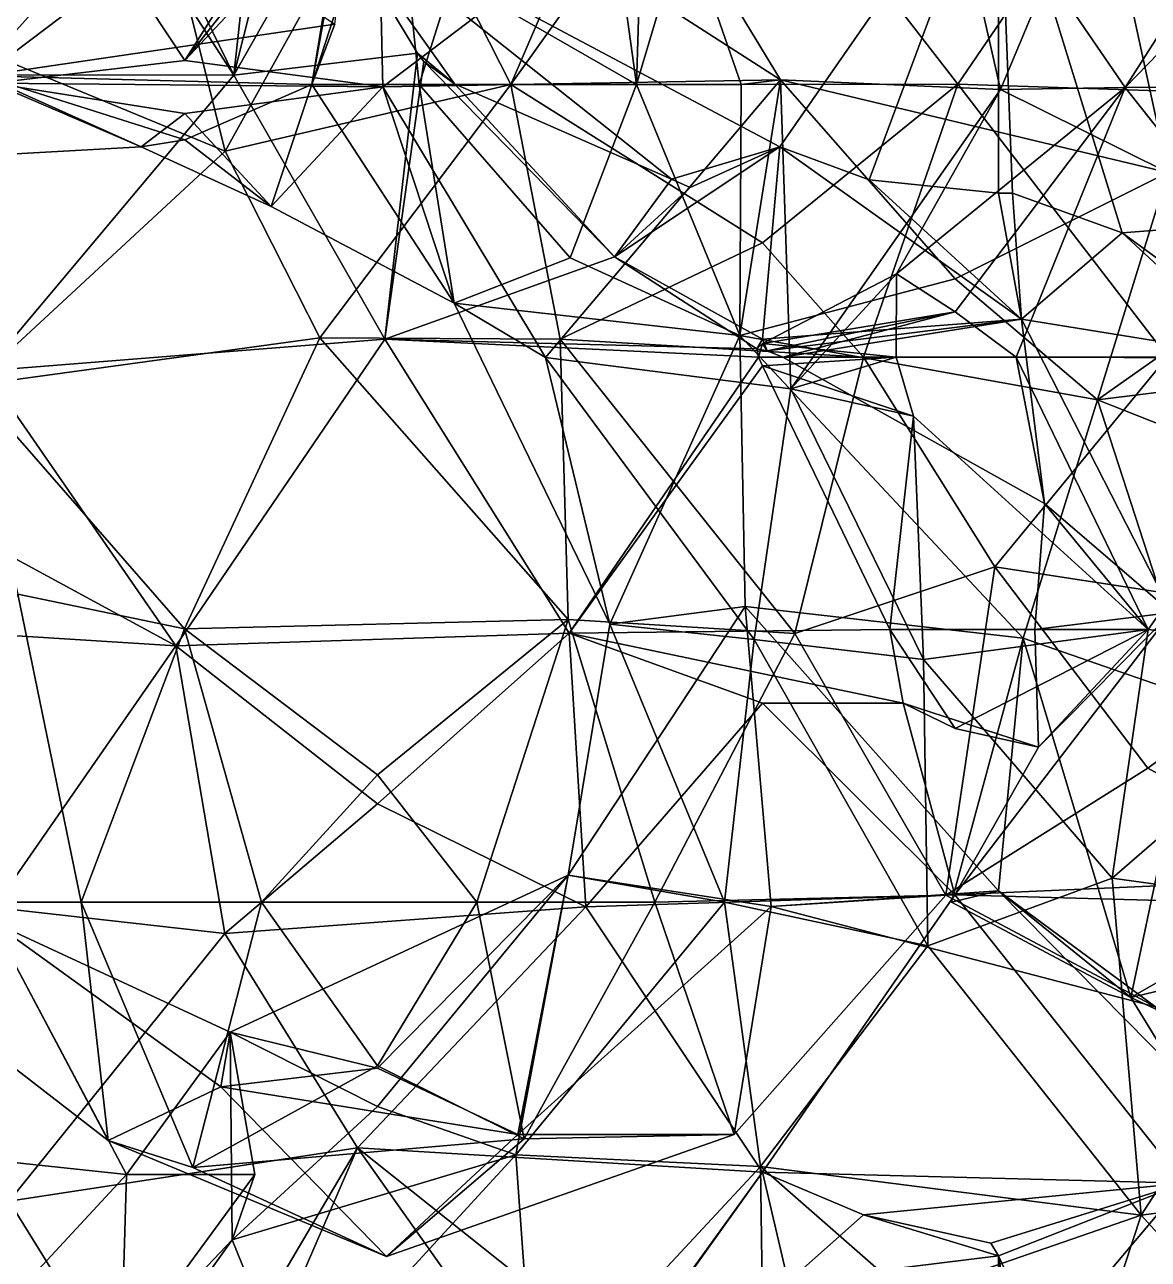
# Model space of a CAD drawing. Extents: x 290034 to 295698, y 4553723 to 4561693.
# Drawn here: x 294206.3 to 294279.8, y 4559097.4 to 4559178.1 of the extents above; entities that cross this region are included whole.
import ezdxf

# ---------------------------------------------------------------- set-up
doc = ezdxf.new("R2010")
doc.units = 0
doc.layers.add('Au_ppm_Pref_-_0_2', color=7, linetype='CONTINUOUS')

msp = doc.modelspace()

# ---------------------------------------------------------------- linework, layer by layer
at = {"layer": 'Au_ppm_Pref_-_0_2'}
for points in [[(294203.535, 4559174.767, 1877.094), (294200.915, 4559195.17, 1872.272), (294216.764, 4559184.753, 1874.408)], [(294199.352, 4559193.281, 1895.064), (294210.634, 4559189.265, 1902.469), (294202.801, 4559174.831, 1900.975)], [(294216.764, 4559175.765, 1883.291), (294205.02, 4559193.496, 1883.665), (294204.204, 4559174.282, 1888.676)], [(294216.764, 4559175.765, 1883.291), (294227.021, 4559192.008, 1882.766), (294205.02, 4559193.496, 1883.665)], [(294252.131, 4559193.827, 1860.17), (294244.807, 4559189.834, 1862.882), (294238.09, 4559174.19, 1860.732)], [(294252.131, 4559193.827, 1860.17), (294238.09, 4559174.19, 1860.732), (294267.336, 4559174.225, 1860.87)], [(294277.684, 4559189.41, 1860.853), (294252.131, 4559193.827, 1860.17), (294267.336, 4559174.225, 1860.87)], [(294292.394, 4559192.276, 1888.354), (294281.064, 4559168.452, 1889.829), (294276.563, 4559189.243, 1892.897)], [(294219.965, 4559174.817, 1905.896), (294210.634, 4559189.265, 1902.469), (294211.568, 4559192.008, 1906.523)], [(294221.833, 4559192.008, 1910.42), (294219.965, 4559174.817, 1905.896), (294211.568, 4559192.008, 1906.523)], [(294216.764, 4559175.765, 1883.291), (294227.568, 4559189.471, 1882.766), (294227.021, 4559192.008, 1882.766)], [(294223.73, 4559189.789, 1910.648), (294219.965, 4559174.817, 1905.896), (294221.833, 4559192.008, 1910.42)], [(294225.073, 4559174.19, 1878.849), (294226.568, 4559178.143, 1876.827), (294228.304, 4559192.008, 1882.267)], [(294225.073, 4559174.19, 1878.849), (294228.304, 4559192.008, 1882.267), (294227.568, 4559189.471, 1882.766)], [(294246.315, 4559174.19, 1880.714), (294244.296, 4559188.708, 1876.827), (294246.861, 4559192.008, 1879.136)], [(294246.315, 4559174.19, 1880.714), (294246.861, 4559192.008, 1879.136), (294249.476, 4559184.816, 1882.766)], [(294266.017, 4559191.892, 1900.73), (294278.272, 4559174.008, 1900.496), (294289.77, 4559192.008, 1901.804)], [(294266.017, 4559191.892, 1900.73), (294270.131, 4559173.863, 1894.933), (294278.272, 4559174.008, 1900.496)], [(294266.017, 4559191.892, 1900.73), (294276.563, 4559189.243, 1892.897), (294270.131, 4559173.863, 1894.933)], [(294292.359, 4559188.516, 1901.748), (294289.77, 4559192.008, 1901.804), (294278.272, 4559174.008, 1900.496)], [(294270, 4559190.706, 1912.445), (294255.676, 4559170.112, 1912.973), (294226.199, 4559185.786, 1910.96)], [(294270, 4559190.706, 1912.445), (294261.528, 4559167.969, 1913.321), (294255.676, 4559170.112, 1912.973)], [(294270, 4559190.706, 1912.445), (294270, 4559167.1, 1913.705), (294261.528, 4559167.969, 1913.321)], [(294278.091, 4559164.494, 1914.446), (294270.91, 4559167.097, 1913.773), (294270, 4559190.706, 1912.445)], [(294270, 4559167.1, 1913.705), (294270, 4559190.706, 1912.445), (294270.91, 4559167.097, 1913.773)], [(294300.824, 4559166.241, 1916.043), (294278.091, 4559164.494, 1914.446), (294270, 4559190.706, 1912.445)], [(294270, 4559190.706, 1912.445), (294298.114, 4559173.491, 1915.449), (294300.824, 4559166.241, 1916.043)], [(294298.114, 4559173.491, 1915.449), (294270, 4559190.706, 1912.445), (294304.691, 4559180.225, 1915.566)], [(294225.073, 4559174.19, 1878.849), (294227.568, 4559189.471, 1882.766), (294230.388, 4559190.559, 1882.766)], [(294225.073, 4559174.19, 1878.849), (294230.388, 4559190.559, 1882.766), (294232.082, 4559174.19, 1878.109)], [(294244.807, 4559189.834, 1862.882), (294230.324, 4559189.488, 1857.608), (294238.09, 4559174.19, 1860.732)], [(294230.388, 4559190.559, 1882.766), (294234.275, 4559181.138, 1876.827), (294232.082, 4559174.19, 1878.109)], [(294210.634, 4559189.265, 1902.469), (294219.965, 4559174.817, 1905.896), (294202.801, 4559174.831, 1900.975)], [(294219.401, 4559169.837, 1856.314), (294230.324, 4559189.488, 1857.608), (294214.855, 4559187.944, 1855.324)], [(294216.764, 4559175.765, 1883.291), (294229.363, 4559189.212, 1883.698), (294227.568, 4559189.471, 1882.766)], [(294216.764, 4559175.765, 1883.291), (294229.708, 4559174.039, 1888.723), (294229.363, 4559189.212, 1883.698)], [(294238.09, 4559174.19, 1860.732), (294230.324, 4559189.488, 1857.608), (294219.401, 4559169.837, 1856.314)], [(294223.73, 4559189.789, 1910.648), (294226.199, 4559185.786, 1910.96), (294219.965, 4559174.817, 1905.896)], [(294241.962, 4559183.347, 1885.818), (294229.363, 4559189.212, 1883.698), (294229.708, 4559174.039, 1888.723)], [(294277.684, 4559189.41, 1860.853), (294267.336, 4559174.225, 1860.87), (294290.955, 4559173.433, 1859.923)], [(294276.563, 4559189.243, 1892.897), (294281.064, 4559168.452, 1889.829), (294270.131, 4559173.863, 1894.933)], [(294277.684, 4559189.41, 1860.853), (294290.955, 4559173.433, 1859.923), (294288.498, 4559188.653, 1865.509)], [(294214.855, 4559187.944, 1855.324), (294193.142, 4559188.652, 1854.931), (294204.231, 4559176.083, 1855.547)], [(294246.315, 4559174.19, 1880.714), (294234.275, 4559181.138, 1876.827), (294244.296, 4559188.708, 1876.827)], [(294292.359, 4559188.516, 1901.748), (294278.272, 4559174.008, 1900.496), (294302.141, 4559174.19, 1901.912)], [(294214.855, 4559187.944, 1855.324), (294204.231, 4559176.083, 1855.547), (294219.401, 4559169.837, 1856.314)], [(294226.199, 4559185.786, 1910.96), (294231.983, 4559176.252, 1911.66), (294219.965, 4559174.817, 1905.896)], [(294226.199, 4559185.786, 1910.96), (294248.607, 4559168, 1912.803), (294234.395, 4559174.246, 1911.863)], [(294231.983, 4559176.252, 1911.66), (294226.199, 4559185.786, 1910.96), (294234.395, 4559174.246, 1911.863)], [(294226.199, 4559185.786, 1910.96), (294255.676, 4559170.112, 1912.973), (294248.607, 4559168, 1912.803)], [(294203.535, 4559174.767, 1877.094), (294216.764, 4559184.753, 1874.408), (294226.568, 4559178.143, 1876.827)], [(294249.476, 4559184.816, 1882.766), (294241.962, 4559183.347, 1885.818), (294255.719, 4559174.494, 1889.054)], [(294253.154, 4559174.19, 1882.766), (294246.315, 4559174.19, 1880.714), (294249.476, 4559184.816, 1882.766)], [(294255.719, 4559174.494, 1889.054), (294253.154, 4559174.19, 1882.766), (294249.476, 4559184.816, 1882.766)], [(294229.708, 4559174.039, 1888.723), (294255.719, 4559174.494, 1889.054), (294241.962, 4559183.347, 1885.818)], [(294246.315, 4559174.19, 1880.714), (294232.082, 4559174.19, 1878.109), (294234.275, 4559181.138, 1876.827)], [(294225.073, 4559174.19, 1878.849), (294203.535, 4559174.767, 1877.094), (294226.568, 4559178.143, 1876.827)], [(294204.231, 4559176.083, 1855.547), (294202.82, 4559154.51, 1857.361), (294219.401, 4559169.837, 1856.314)], [(294219.965, 4559174.817, 1905.896), (294231.983, 4559176.252, 1911.66), (294229.841, 4559157.551, 1905.822)], [(294231.983, 4559176.252, 1911.66), (294232.4, 4559175.704, 1911.704), (294229.841, 4559157.551, 1905.822)], [(294232.4, 4559175.704, 1911.704), (294231.983, 4559176.252, 1911.66), (294234.395, 4559174.246, 1911.863)], [(294216.764, 4559175.765, 1883.291), (294204.204, 4559174.282, 1888.676), (294229.708, 4559174.039, 1888.723)], [(294232.4, 4559175.704, 1911.704), (294244.87, 4559162.918, 1911.651), (294229.841, 4559157.551, 1905.822)], [(294232.4, 4559175.704, 1911.704), (294234.395, 4559174.246, 1911.863), (294244.87, 4559162.918, 1911.651)], [(294213.892, 4559170.128, 1882.766), (294193.158, 4559168.965, 1882.879), (294203.535, 4559174.767, 1877.094)], [(294203.723, 4559155.477, 1904.905), (294202.801, 4559174.831, 1900.975), (294219.965, 4559174.817, 1905.896)], [(294213.892, 4559170.128, 1882.766), (294203.535, 4559174.767, 1877.094), (294216.764, 4559170.589, 1881.566)], [(294225.073, 4559174.19, 1878.849), (294216.764, 4559170.589, 1881.566), (294203.535, 4559174.767, 1877.094)], [(294203.723, 4559155.477, 1904.905), (294219.965, 4559174.817, 1905.896), (294229.841, 4559157.551, 1905.822)], [(294240.36, 4559156.347, 1889.401), (294255.719, 4559174.494, 1889.054), (294229.708, 4559174.039, 1888.723)], [(294240.36, 4559156.347, 1889.401), (294256.399, 4559154.303, 1893.915), (294255.719, 4559174.494, 1889.054)], [(294255.719, 4559174.494, 1889.054), (294267.16, 4559161.492, 1886.999), (294253.079, 4559157.789, 1881.735)], [(294255.719, 4559174.494, 1889.054), (294253.079, 4559157.789, 1881.735), (294253.154, 4559174.19, 1882.766)], [(294256.399, 4559154.303, 1893.915), (294270.131, 4559173.863, 1894.933), (294255.719, 4559174.494, 1889.054)], [(294255.719, 4559174.494, 1889.054), (294270.131, 4559173.863, 1894.933), (294281.064, 4559168.452, 1889.829)], [(294255.719, 4559174.494, 1889.054), (294281.064, 4559168.452, 1889.829), (294267.16, 4559161.492, 1886.999)], [(294213.892, 4559170.128, 1882.766), (294204.204, 4559174.282, 1888.676), (294193.158, 4559168.965, 1882.879)], [(294213.892, 4559170.128, 1882.766), (294216.764, 4559172.298, 1883.397), (294204.204, 4559174.282, 1888.676)], [(294216.764, 4559172.298, 1883.397), (294229.708, 4559174.039, 1888.723), (294204.204, 4559174.282, 1888.676)], [(294222.402, 4559166.216, 1882.766), (294216.764, 4559170.589, 1881.566), (294225.073, 4559174.19, 1878.849)], [(294216.764, 4559172.298, 1883.397), (294222.402, 4559166.216, 1882.766), (294229.708, 4559174.039, 1888.723)], [(294238.09, 4559174.19, 1860.732), (294219.401, 4559169.837, 1856.314), (294225.593, 4559157.64, 1859.698)], [(294225.073, 4559174.19, 1878.849), (294234.381, 4559159.908, 1883.953), (294222.402, 4559166.216, 1882.766)], [(294222.402, 4559166.216, 1882.766), (294234.381, 4559159.908, 1883.953), (294229.708, 4559174.039, 1888.723)], [(294225.073, 4559174.19, 1878.849), (294232.082, 4559174.19, 1878.109), (294234.381, 4559159.908, 1883.953)], [(294238.09, 4559174.19, 1860.732), (294225.593, 4559157.64, 1859.698), (294241.319, 4559157.538, 1863.343)], [(294234.381, 4559159.908, 1883.953), (294240.36, 4559156.347, 1889.401), (294229.708, 4559174.039, 1888.723)], [(294234.381, 4559159.908, 1883.953), (294232.082, 4559174.19, 1878.109), (294241.962, 4559162.872, 1878.993)], [(294246.315, 4559174.19, 1880.714), (294241.962, 4559162.872, 1878.993), (294232.082, 4559174.19, 1878.109)], [(294234.395, 4559174.246, 1911.863), (294248.607, 4559168, 1912.803), (294244.87, 4559162.918, 1911.651)], [(294267.336, 4559174.225, 1860.87), (294238.09, 4559174.19, 1860.732), (294254.561, 4559163.851, 1861.502)], [(294238.09, 4559174.19, 1860.732), (294241.319, 4559157.538, 1863.343), (294254.561, 4559163.851, 1861.502)], [(294241.962, 4559162.872, 1878.993), (294246.315, 4559174.19, 1880.714), (294253.079, 4559157.789, 1881.735)], [(294246.315, 4559174.19, 1880.714), (294253.154, 4559174.19, 1882.766), (294253.079, 4559157.789, 1881.735)], [(294267.336, 4559174.225, 1860.87), (294254.561, 4559163.851, 1861.502), (294261.159, 4559156.372, 1862.119)], [(294263.313, 4559161.814, 1900.584), (294270.131, 4559173.863, 1894.933), (294256.399, 4559154.303, 1893.915)], [(294267.336, 4559174.225, 1860.87), (294261.159, 4559156.372, 1862.119), (294281.042, 4559156.385, 1859.339)], [(294278.272, 4559174.008, 1900.496), (294263.313, 4559161.814, 1900.584), (294267.16, 4559159.328, 1901.569)], [(294270.131, 4559173.863, 1894.933), (294263.313, 4559161.814, 1900.584), (294278.272, 4559174.008, 1900.496)], [(294278.272, 4559174.008, 1900.496), (294267.16, 4559159.328, 1901.569), (294271.153, 4559156.372, 1902.466)], [(294290.955, 4559173.433, 1859.923), (294267.336, 4559174.225, 1860.87), (294281.042, 4559156.385, 1859.339)], [(294278.272, 4559174.008, 1900.496), (294271.153, 4559156.372, 1902.466), (294292.279, 4559156.306, 1900.476)], [(294278.272, 4559174.008, 1900.496), (294292.279, 4559156.306, 1900.476), (294302.141, 4559174.19, 1901.912)], [(294222.402, 4559166.216, 1882.766), (294216.764, 4559172.298, 1883.397), (294213.892, 4559170.128, 1882.766)], [(294213.892, 4559170.128, 1882.766), (294216.764, 4559170.589, 1881.566), (294222.402, 4559166.216, 1882.766)], [(294225.593, 4559157.64, 1859.698), (294219.401, 4559169.837, 1856.314), (294202.82, 4559154.51, 1857.361)], [(294244.87, 4559162.918, 1911.651), (294249.809, 4559167.454, 1912.88), (294255.676, 4559170.112, 1912.973)], [(294244.87, 4559162.918, 1911.651), (294255.676, 4559170.112, 1912.973), (294254.561, 4559157.54, 1906.913)], [(294248.607, 4559168, 1912.803), (294255.676, 4559170.112, 1912.973), (294249.809, 4559167.454, 1912.88)], [(294255.676, 4559170.112, 1912.973), (294271.49, 4559158.849, 1911.386), (294254.561, 4559157.54, 1906.913)], [(294271.49, 4559158.849, 1911.386), (294255.676, 4559170.112, 1912.973), (294261.528, 4559167.969, 1913.321)], [(294281.064, 4559168.452, 1889.829), (294276.459, 4559153.574, 1884.031), (294267.16, 4559161.492, 1886.999)], [(294281.064, 4559168.452, 1889.829), (294292.359, 4559164.787, 1885.9), (294276.459, 4559153.574, 1884.031)], [(294248.607, 4559168, 1912.803), (294249.809, 4559167.454, 1912.88), (294244.87, 4559162.918, 1911.651)], [(294271.49, 4559158.849, 1911.386), (294261.528, 4559167.969, 1913.321), (294270, 4559167.1, 1913.705)], [(294271.49, 4559158.849, 1911.386), (294270, 4559167.1, 1913.705), (294270.91, 4559167.097, 1913.773)], [(294271.49, 4559158.849, 1911.386), (294270.91, 4559167.097, 1913.773), (294278.091, 4559164.494, 1914.446)], [(294284.042, 4559160.165, 1915.119), (294278.091, 4559164.494, 1914.446), (294300.824, 4559166.241, 1916.043)], [(294276.459, 4559153.574, 1884.031), (294292.359, 4559164.787, 1885.9), (294304.022, 4559156.998, 1882.371)], [(294286.863, 4559156.372, 1915.053), (294271.49, 4559158.849, 1911.386), (294278.091, 4559164.494, 1914.446)], [(294284.042, 4559160.165, 1915.119), (294286.863, 4559156.372, 1915.053), (294278.091, 4559164.494, 1914.446)], [(294254.561, 4559163.851, 1861.502), (294241.319, 4559157.538, 1863.343), (294261.159, 4559156.372, 1862.119)], [(294254.185, 4559156.904, 1906.523), (294229.841, 4559157.551, 1905.822), (294244.87, 4559162.918, 1911.651)], [(294234.381, 4559159.908, 1883.953), (294241.962, 4559162.872, 1878.993), (294253.079, 4559157.789, 1881.735)], [(294254.561, 4559157.54, 1906.913), (294254.185, 4559156.904, 1906.523), (294244.87, 4559162.918, 1911.651)], [(294254.561, 4559157.256, 1906.229), (294263.313, 4559161.814, 1900.584), (294263.294, 4559156.372, 1900.584)], [(294254.561, 4559157.256, 1906.229), (294267.16, 4559159.328, 1901.569), (294263.313, 4559161.814, 1900.584)], [(294263.313, 4559161.814, 1900.584), (294256.399, 4559154.303, 1893.915), (294263.294, 4559156.372, 1900.584)], [(294267.16, 4559161.492, 1886.999), (294276.459, 4559153.574, 1884.031), (294253.079, 4559157.789, 1881.735)], [(294240.36, 4559156.347, 1889.401), (294234.381, 4559159.908, 1883.953), (294244.561, 4559138.902, 1882.846)], [(294234.381, 4559159.908, 1883.953), (294253.079, 4559157.789, 1881.735), (294244.561, 4559138.902, 1882.846)], [(294254.561, 4559157.256, 1906.229), (294254.852, 4559156.783, 1906.523), (294267.16, 4559159.328, 1901.569)], [(294267.16, 4559159.328, 1901.569), (294254.852, 4559156.783, 1906.523), (294255.876, 4559156.372, 1906.523)], [(294267.16, 4559159.328, 1901.569), (294255.876, 4559156.372, 1906.523), (294271.153, 4559156.372, 1902.466)], [(294271.49, 4559158.849, 1911.386), (294254.852, 4559156.783, 1906.523), (294254.561, 4559157.54, 1906.913)], [(294255.876, 4559156.372, 1906.523), (294254.852, 4559156.783, 1906.523), (294271.49, 4559158.849, 1911.386)], [(294255.876, 4559156.372, 1906.523), (294271.49, 4559158.849, 1911.386), (294272.996, 4559146.807, 1906.523)], [(294281.303, 4559139.681, 1911.269), (294271.49, 4559158.849, 1911.386), (294286.863, 4559156.372, 1915.053)], [(294281.303, 4559139.681, 1911.269), (294272.996, 4559146.807, 1906.523), (294271.49, 4559158.849, 1911.386)], [(294216.745, 4559138.602, 1859.037), (294225.593, 4559157.64, 1859.698), (294202.82, 4559154.51, 1857.361)], [(294203.723, 4559155.477, 1904.905), (294229.841, 4559157.551, 1905.822), (294216.178, 4559137.487, 1906.064)], [(294216.178, 4559137.487, 1906.064), (294229.841, 4559157.551, 1905.822), (294241.895, 4559138.322, 1906.463)], [(294241.835, 4559139.215, 1859.979), (294225.593, 4559157.64, 1859.698), (294216.745, 4559138.602, 1859.037)], [(294241.835, 4559139.215, 1859.979), (294241.319, 4559157.538, 1863.343), (294225.593, 4559157.64, 1859.698)], [(294254.185, 4559156.904, 1906.523), (294254.296, 4559156.372, 1906.398), (294229.841, 4559157.551, 1905.822)], [(294254.296, 4559156.372, 1906.398), (294241.895, 4559138.322, 1906.463), (294229.841, 4559157.551, 1905.822)], [(294241.835, 4559139.215, 1859.979), (294256.656, 4559138.296, 1862.148), (294241.319, 4559157.538, 1863.343)], [(294256.656, 4559138.296, 1862.148), (294261.159, 4559156.372, 1862.119), (294241.319, 4559157.538, 1863.343)], [(294253.409, 4559140.067, 1876.621), (294244.561, 4559138.902, 1882.846), (294253.079, 4559157.789, 1881.735)], [(294253.079, 4559157.789, 1881.735), (294276.459, 4559153.574, 1884.031), (294271.603, 4559138.001, 1882.11)], [(294271.603, 4559138.001, 1882.11), (294253.409, 4559140.067, 1876.621), (294253.079, 4559157.789, 1881.735)], [(294254.852, 4559156.783, 1906.523), (294254.185, 4559156.904, 1906.523), (294254.561, 4559157.54, 1906.913)], [(294254.561, 4559157.256, 1906.229), (294254.296, 4559156.372, 1906.398), (294254.185, 4559156.904, 1906.523)], [(294254.561, 4559157.256, 1906.229), (294254.185, 4559156.904, 1906.523), (294254.852, 4559156.783, 1906.523)], [(294254.561, 4559157.256, 1906.229), (294263.294, 4559156.372, 1900.584), (294254.296, 4559156.372, 1906.398)], [(294304.022, 4559156.998, 1882.371), (294292.359, 4559147.291, 1885.678), (294276.459, 4559153.574, 1884.031)], [(294240.36, 4559156.347, 1889.401), (294254.008, 4559137.9, 1888.903), (294256.399, 4559154.303, 1893.915)], [(294240.36, 4559156.347, 1889.401), (294244.561, 4559138.902, 1882.846), (294254.008, 4559137.9, 1888.903)], [(294254.296, 4559156.372, 1906.398), (294254.561, 4559155.807, 1906.335), (294241.895, 4559138.322, 1906.463)], [(294263.294, 4559156.372, 1900.584), (294254.561, 4559155.807, 1906.335), (294254.296, 4559156.372, 1906.398)], [(294263.294, 4559156.372, 1900.584), (294264.436, 4559152.519, 1900.584), (294254.561, 4559155.807, 1906.335)], [(294271.153, 4559156.372, 1902.466), (294255.876, 4559156.372, 1906.523), (294272.996, 4559146.807, 1906.523)], [(294263.294, 4559156.372, 1900.584), (294256.399, 4559154.303, 1893.915), (294264.436, 4559152.519, 1900.584)], [(294261.159, 4559156.372, 1862.119), (294256.656, 4559138.296, 1862.148), (294269.761, 4559142.657, 1861.602)], [(294261.159, 4559156.372, 1862.119), (294269.761, 4559142.657, 1861.602), (294281.042, 4559156.385, 1859.339)], [(294281.042, 4559156.385, 1859.339), (294269.761, 4559142.657, 1861.602), (294292.753, 4559139.134, 1860.342)], [(294271.153, 4559156.372, 1902.466), (294272.996, 4559146.807, 1906.523), (294279.776, 4559138.563, 1900.569)], [(294292.279, 4559156.306, 1900.476), (294271.153, 4559156.372, 1902.466), (294279.776, 4559138.563, 1900.569)], [(294294.293, 4559136.877, 1894.727), (294292.279, 4559156.306, 1900.476), (294279.776, 4559138.563, 1900.569)], [(294197.837, 4559147.425, 1906.523), (294203.723, 4559155.477, 1904.905), (294216.178, 4559137.487, 1906.064)], [(294254.561, 4559155.807, 1906.335), (294262.887, 4559138.554, 1904.509), (294241.895, 4559138.322, 1906.463)], [(294264.436, 4559152.519, 1900.584), (294262.887, 4559138.554, 1904.509), (294254.561, 4559155.807, 1906.335)], [(294202.82, 4559154.51, 1857.361), (294205.825, 4559140.88, 1865.198), (294216.745, 4559138.602, 1859.037)], [(294265.078, 4559136.608, 1895.242), (294256.399, 4559154.303, 1893.915), (294254.008, 4559137.9, 1888.903)], [(294264.436, 4559152.519, 1900.584), (294256.399, 4559154.303, 1893.915), (294265.078, 4559136.608, 1895.242)], [(294282.785, 4559134.118, 1885.801), (294271.603, 4559138.001, 1882.11), (294276.459, 4559153.574, 1884.031)], [(294292.359, 4559147.291, 1885.678), (294282.785, 4559134.118, 1885.801), (294276.459, 4559153.574, 1884.031)], [(294264.436, 4559152.519, 1900.584), (294279.776, 4559138.563, 1900.569), (294262.887, 4559138.554, 1904.509)], [(294264.436, 4559152.519, 1900.584), (294265.078, 4559136.608, 1895.242), (294279.776, 4559138.563, 1900.569)], [(294197.837, 4559147.425, 1906.523), (294216.178, 4559137.487, 1906.064), (294199.16, 4559138.554, 1910.103)], [(294281.303, 4559139.681, 1911.269), (294272.368, 4559138.554, 1906.523), (294272.996, 4559146.807, 1906.523)], [(294272.996, 4559146.807, 1906.523), (294272.368, 4559138.554, 1906.523), (294279.776, 4559138.563, 1900.569)], [(294266.54, 4559121.19, 1865.447), (294269.761, 4559142.657, 1861.602), (294256.656, 4559138.296, 1862.148)], [(294266.54, 4559121.19, 1865.447), (294279.76, 4559129.486, 1861.925), (294269.761, 4559142.657, 1861.602)], [(294269.761, 4559142.657, 1861.602), (294279.76, 4559129.486, 1861.925), (294292.753, 4559139.134, 1860.342)], [(294205.825, 4559140.88, 1865.198), (294191.564, 4559120.738, 1864.947), (294209.974, 4559120.736, 1859.657)], [(294209.974, 4559120.736, 1859.657), (294216.745, 4559138.602, 1859.037), (294205.825, 4559140.88, 1865.198)], [(294241.842, 4559122.491, 1876.889), (294244.561, 4559138.902, 1882.846), (294253.409, 4559140.067, 1876.621)], [(294241.842, 4559122.491, 1876.889), (294253.409, 4559140.067, 1876.621), (294255.128, 4559120.438, 1871.594)], [(294271.603, 4559138.001, 1882.11), (294269.98, 4559121.468, 1876.783), (294253.409, 4559140.067, 1876.621)], [(294253.409, 4559140.067, 1876.621), (294269.98, 4559121.468, 1876.783), (294255.128, 4559120.438, 1871.594)], [(294241.835, 4559139.215, 1859.979), (294216.745, 4559138.602, 1859.037), (294229.363, 4559129.065, 1856.232)], [(294241.835, 4559139.215, 1859.979), (294229.363, 4559129.065, 1856.232), (294235.864, 4559120.736, 1855.944)], [(294241.835, 4559139.215, 1859.979), (294235.864, 4559120.736, 1855.944), (294247.501, 4559120.736, 1859.423)], [(294241.835, 4559139.215, 1859.979), (294247.501, 4559120.736, 1859.423), (294256.656, 4559138.296, 1862.148)], [(294281.303, 4559139.681, 1911.269), (294267.135, 4559121.213, 1912.567), (294272.601, 4559130.86, 1906.523)], [(294267.135, 4559121.213, 1912.567), (294281.303, 4559139.681, 1911.269), (294292.479, 4559120.514, 1913.362)], [(294281.303, 4559139.681, 1911.269), (294272.601, 4559130.86, 1906.523), (294272.368, 4559138.554, 1906.523)], [(294292.732, 4559122.339, 1865.828), (294292.753, 4559139.134, 1860.342), (294279.76, 4559129.486, 1861.925)], [(294204.266, 4559120.391, 1906.478), (294199.16, 4559138.554, 1910.103), (294216.178, 4559137.487, 1906.064)], [(294209.974, 4559120.736, 1859.657), (294221.773, 4559120.736, 1855.431), (294216.745, 4559138.602, 1859.037)], [(294216.178, 4559137.487, 1906.064), (294241.895, 4559138.322, 1906.463), (294229.363, 4559127.165, 1908.666)], [(294216.745, 4559138.602, 1859.037), (294221.773, 4559120.736, 1855.431), (294229.363, 4559129.065, 1856.232)], [(294242.983, 4559120.426, 1912.411), (294229.363, 4559127.165, 1908.666), (294241.895, 4559138.322, 1906.463)], [(294241.842, 4559122.491, 1876.889), (294252.068, 4559120.736, 1883.092), (294244.561, 4559138.902, 1882.846)], [(294262.887, 4559138.554, 1904.509), (294263.751, 4559133.733, 1906.523), (294241.895, 4559138.322, 1906.463)], [(294242.983, 4559120.426, 1912.411), (294241.895, 4559138.322, 1906.463), (294254.561, 4559133.743, 1910.859)], [(294263.751, 4559133.733, 1906.523), (294254.561, 4559133.743, 1910.859), (294241.895, 4559138.322, 1906.463)], [(294254.008, 4559137.9, 1888.903), (294244.561, 4559138.902, 1882.846), (294252.068, 4559120.736, 1883.092)], [(294256.656, 4559138.296, 1862.148), (294247.501, 4559120.736, 1859.423), (294266.54, 4559121.19, 1865.447)], [(294279.776, 4559138.563, 1900.569), (294267.16, 4559132.088, 1904.368), (294262.887, 4559138.554, 1904.509)], [(294263.751, 4559133.733, 1906.523), (294262.887, 4559138.554, 1904.509), (294267.16, 4559132.088, 1904.368)], [(294279.776, 4559138.563, 1900.569), (294265.078, 4559136.608, 1895.242), (294277.432, 4559122.305, 1892.818)], [(294272.601, 4559130.86, 1906.523), (294267.16, 4559132.088, 1904.368), (294279.776, 4559138.563, 1900.569)], [(294272.601, 4559130.86, 1906.523), (294279.776, 4559138.563, 1900.569), (294272.368, 4559138.554, 1906.523)], [(294294.293, 4559136.877, 1894.727), (294279.776, 4559138.563, 1900.569), (294277.432, 4559122.305, 1892.818)], [(294204.266, 4559120.391, 1906.478), (294216.178, 4559137.487, 1906.064), (294219.386, 4559118.678, 1910.54)], [(294216.178, 4559137.487, 1906.064), (294229.363, 4559127.165, 1908.666), (294219.386, 4559118.678, 1910.54)], [(294254.008, 4559137.9, 1888.903), (294252.068, 4559120.736, 1883.092), (294265.377, 4559117.871, 1890.022)], [(294265.078, 4559136.608, 1895.242), (294254.008, 4559137.9, 1888.903), (294265.377, 4559117.871, 1890.022)], [(294278.639, 4559114.497, 1883.393), (294266.923, 4559120.736, 1882.766), (294271.603, 4559138.001, 1882.11)], [(294271.603, 4559138.001, 1882.11), (294266.923, 4559120.736, 1882.766), (294269.98, 4559121.468, 1876.783)], [(294282.785, 4559134.118, 1885.801), (294278.639, 4559114.497, 1883.393), (294271.603, 4559138.001, 1882.11)], [(294265.078, 4559136.608, 1895.242), (294265.377, 4559117.871, 1890.022), (294277.432, 4559122.305, 1892.818)], [(294294.293, 4559136.877, 1894.727), (294277.432, 4559122.305, 1892.818), (294292.26, 4559120.254, 1889.524)], [(294282.785, 4559134.118, 1885.801), (294291.506, 4559121.871, 1887.925), (294278.639, 4559114.497, 1883.393)], [(294242.983, 4559120.426, 1912.411), (294254.561, 4559133.743, 1910.859), (294267.135, 4559121.213, 1912.567)], [(294263.751, 4559133.733, 1906.523), (294267.135, 4559121.213, 1912.567), (294254.561, 4559133.743, 1910.859)], [(294267.135, 4559121.213, 1912.567), (294263.751, 4559133.733, 1906.523), (294272.601, 4559130.86, 1906.523)], [(294263.751, 4559133.733, 1906.523), (294267.16, 4559132.088, 1904.368), (294272.601, 4559130.86, 1906.523)], [(294266.54, 4559121.19, 1865.447), (294292.732, 4559122.339, 1865.828), (294279.76, 4559129.486, 1861.925)], [(294229.363, 4559129.065, 1856.232), (294221.773, 4559120.736, 1855.431), (294235.864, 4559120.736, 1855.944)], [(294242.983, 4559120.426, 1912.411), (294219.386, 4559118.678, 1910.54), (294229.363, 4559127.165, 1908.666)], [(294241.842, 4559122.491, 1876.889), (294219.715, 4559112.223, 1875.381), (294229.363, 4559107.363, 1878.308)], [(294241.842, 4559122.491, 1876.889), (294229.363, 4559109.877, 1874.507), (294219.715, 4559112.223, 1875.381)], [(294241.842, 4559122.491, 1876.889), (294229.363, 4559107.363, 1878.308), (294238.413, 4559104.205, 1883.264)], [(294241.842, 4559122.491, 1876.889), (294238.549, 4559105.529, 1869.766), (294229.363, 4559109.877, 1874.507)], [(294241.842, 4559122.491, 1876.889), (294238.413, 4559104.205, 1883.264), (294252.068, 4559120.736, 1883.092)], [(294241.842, 4559122.491, 1876.889), (294255.128, 4559120.438, 1871.594), (294238.549, 4559105.529, 1869.766)], [(294265.377, 4559117.871, 1890.022), (294279.322, 4559100.267, 1891.271), (294277.432, 4559122.305, 1892.818)], [(294266.54, 4559121.19, 1865.447), (294280.257, 4559113.878, 1870.226), (294292.732, 4559122.339, 1865.828)], [(294292.26, 4559120.254, 1889.524), (294277.432, 4559122.305, 1892.818), (294279.322, 4559100.267, 1891.271)], [(294242.983, 4559120.426, 1912.411), (294267.135, 4559121.213, 1912.567), (294254.553, 4559103.086, 1915.083)], [(294252.708, 4559105.539, 1864.948), (294266.54, 4559121.19, 1865.447), (294247.501, 4559120.736, 1859.423)], [(294252.708, 4559105.539, 1864.948), (294255.128, 4559120.438, 1871.594), (294266.54, 4559121.19, 1865.447)], [(294267.135, 4559121.213, 1912.567), (294282.118, 4559102.355, 1914.281), (294254.553, 4559103.086, 1915.083)], [(294269.98, 4559121.468, 1876.783), (294280.257, 4559113.878, 1870.226), (294255.128, 4559120.438, 1871.594)], [(294266.54, 4559121.19, 1865.447), (294255.128, 4559120.438, 1871.594), (294280.257, 4559113.878, 1870.226)], [(294266.923, 4559120.736, 1882.766), (294278.639, 4559114.497, 1883.393), (294269.98, 4559121.468, 1876.783)], [(294267.135, 4559121.213, 1912.567), (294292.479, 4559120.514, 1913.362), (294282.118, 4559102.355, 1914.281)], [(294269.98, 4559121.468, 1876.783), (294278.639, 4559114.497, 1883.393), (294281.542, 4559109.77, 1875.383)], [(294269.98, 4559121.468, 1876.783), (294281.542, 4559109.77, 1875.383), (294280.257, 4559113.878, 1870.226)], [(294291.506, 4559121.871, 1887.925), (294304.889, 4559120.752, 1883.063), (294278.639, 4559114.497, 1883.393)], [(294191.564, 4559120.738, 1864.947), (294204.16, 4559119.439, 1870.734), (294211.743, 4559105.154, 1864.948)], [(294209.974, 4559120.736, 1859.657), (294191.564, 4559120.738, 1864.947), (294211.743, 4559105.154, 1864.948)], [(294204.266, 4559120.391, 1906.478), (294219.386, 4559118.678, 1910.54), (294205.26, 4559101.185, 1912.034)], [(294211.743, 4559105.154, 1864.948), (294217.281, 4559103.391, 1859.204), (294209.974, 4559120.736, 1859.657)], [(294209.974, 4559120.736, 1859.657), (294217.281, 4559103.391, 1859.204), (294221.773, 4559120.736, 1855.431)], [(294217.281, 4559103.391, 1859.204), (294229.363, 4559110.035, 1855.442), (294221.773, 4559120.736, 1855.431)], [(294242.983, 4559120.426, 1912.411), (294228.045, 4559104.673, 1913.921), (294219.386, 4559118.678, 1910.54)], [(294235.864, 4559120.736, 1855.944), (294221.773, 4559120.736, 1855.431), (294229.363, 4559110.035, 1855.442)], [(294242.983, 4559120.426, 1912.411), (294254.553, 4559103.086, 1915.083), (294228.045, 4559104.673, 1913.921)], [(294238.958, 4559105.251, 1859.937), (294235.864, 4559120.736, 1855.944), (294229.363, 4559110.035, 1855.442)], [(294238.958, 4559105.251, 1859.937), (294247.501, 4559120.736, 1859.423), (294235.864, 4559120.736, 1855.944)], [(294254.421, 4559103.443, 1889.263), (294252.068, 4559120.736, 1883.092), (294238.413, 4559104.205, 1883.264)], [(294238.549, 4559105.529, 1869.766), (294255.128, 4559120.438, 1871.594), (294252.708, 4559105.539, 1864.948)], [(294252.708, 4559105.539, 1864.948), (294247.501, 4559120.736, 1859.423), (294238.958, 4559105.251, 1859.937)], [(294254.421, 4559103.443, 1889.263), (294265.377, 4559117.871, 1890.022), (294252.068, 4559120.736, 1883.092)], [(294278.639, 4559114.497, 1883.393), (294304.889, 4559120.752, 1883.063), (294292.359, 4559108.111, 1881.035)], [(294292.26, 4559120.254, 1889.524), (294279.322, 4559100.267, 1891.271), (294299.899, 4559102.918, 1891.09)], [(294188.415, 4559105.533, 1871.771), (294212.95, 4559102.918, 1872.685), (294204.16, 4559119.439, 1870.734)], [(294211.743, 4559105.154, 1864.948), (294204.16, 4559119.439, 1870.734), (294219.114, 4559108.662, 1870.081)], [(294204.16, 4559119.439, 1870.734), (294212.95, 4559102.918, 1872.685), (294219.715, 4559112.223, 1875.381)], [(294204.16, 4559119.439, 1870.734), (294219.715, 4559112.223, 1875.381), (294219.114, 4559108.662, 1870.081)], [(294205.26, 4559101.185, 1912.034), (294219.386, 4559118.678, 1910.54), (294228.045, 4559104.673, 1913.921)], [(294254.421, 4559103.443, 1889.263), (294279.322, 4559100.267, 1891.271), (294265.377, 4559117.871, 1890.022)], [(294281.542, 4559109.77, 1875.383), (294278.639, 4559114.497, 1883.393), (294292.359, 4559108.111, 1881.035)], [(294221.337, 4559102.918, 1876.827), (294219.715, 4559112.223, 1875.381), (294212.95, 4559102.918, 1872.685)], [(294229.363, 4559109.877, 1874.507), (294219.114, 4559108.662, 1870.081), (294219.715, 4559112.223, 1875.381)], [(294229.363, 4559107.363, 1878.308), (294219.715, 4559112.223, 1875.381), (294219.865, 4559098.658, 1879.884)], [(294219.865, 4559098.658, 1879.884), (294219.715, 4559112.223, 1875.381), (294221.337, 4559102.918, 1876.827)], [(294217.281, 4559103.391, 1859.204), (294238.958, 4559105.251, 1859.937), (294229.363, 4559110.035, 1855.442)], [(294229.363, 4559109.877, 1874.507), (294238.549, 4559105.529, 1869.766), (294219.114, 4559108.662, 1870.081)], [(294211.743, 4559105.154, 1864.948), (294219.114, 4559108.662, 1870.081), (294229.961, 4559097.566, 1865.396)], [(294238.549, 4559105.529, 1869.766), (294229.961, 4559097.566, 1865.396), (294219.114, 4559108.662, 1870.081)], [(294238.413, 4559104.205, 1883.264), (294229.363, 4559107.363, 1878.308), (294219.865, 4559098.658, 1879.884)], [(294188.415, 4559105.533, 1871.771), (294204.164, 4559093.465, 1873.676), (294212.95, 4559102.918, 1872.685)], [(294211.743, 4559105.154, 1864.948), (294229.961, 4559097.566, 1865.396), (294217.281, 4559103.391, 1859.204)], [(294217.281, 4559103.391, 1859.204), (294229.961, 4559097.566, 1865.396), (294238.958, 4559105.251, 1859.937)], [(294252.708, 4559105.539, 1864.948), (294229.961, 4559097.566, 1865.396), (294238.549, 4559105.529, 1869.766)], [(294238.958, 4559105.251, 1859.937), (294229.961, 4559097.566, 1865.396), (294252.708, 4559105.539, 1864.948)], [(294205.26, 4559101.185, 1912.034), (294228.045, 4559104.673, 1913.921), (294215.896, 4559084.051, 1913.995)], [(294220, 4559086.111, 1914.108), (294215.896, 4559084.051, 1913.995), (294228.045, 4559104.673, 1913.921)], [(294220, 4559086.111, 1914.108), (294228.045, 4559104.673, 1913.921), (294238.892, 4559089.354, 1914.802)], [(294238.892, 4559089.354, 1914.802), (294228.045, 4559104.673, 1913.921), (294245.611, 4559090.693, 1915.048)], [(294228.045, 4559104.673, 1913.921), (294254.553, 4559103.086, 1915.083), (294245.611, 4559090.693, 1915.048)], [(294223.985, 4559088.501, 1883.17), (294238.413, 4559104.205, 1883.264), (294219.865, 4559098.658, 1879.884)], [(294223.985, 4559088.501, 1883.17), (294239.612, 4559087.533, 1889.764), (294238.413, 4559104.205, 1883.264)], [(294254.421, 4559103.443, 1889.263), (294238.413, 4559104.205, 1883.264), (294239.612, 4559087.533, 1889.764)], [(294254.421, 4559103.443, 1889.263), (294239.612, 4559087.533, 1889.764), (294254.693, 4559084.778, 1895.448)], [(294254.421, 4559103.443, 1889.263), (294264.075, 4559094.98, 1893.453), (294279.322, 4559100.267, 1891.271)], [(294254.421, 4559103.443, 1889.263), (294254.693, 4559084.778, 1895.448), (294264.075, 4559094.98, 1893.453)], [(294204.164, 4559093.465, 1873.676), (294212.594, 4559090.996, 1876.827), (294212.95, 4559102.918, 1872.685)], [(294212.594, 4559090.996, 1876.827), (294219.865, 4559098.658, 1879.884), (294221.337, 4559102.918, 1876.827)], [(294221.337, 4559102.918, 1876.827), (294212.95, 4559102.918, 1872.685), (294212.594, 4559090.996, 1876.827)], [(294254.553, 4559103.086, 1915.083), (294245.805, 4559090.854, 1915.055), (294245.611, 4559090.693, 1915.048)], [(294254.553, 4559103.086, 1915.083), (294256.228, 4559095.9, 1915.621), (294245.805, 4559090.854, 1915.055)], [(294261.149, 4559100.277, 1915.912), (294256.228, 4559095.9, 1915.621), (294254.553, 4559103.086, 1915.083)], [(294282.118, 4559102.355, 1914.281), (294261.149, 4559100.277, 1915.912), (294254.553, 4559103.086, 1915.083)], [(294279.322, 4559100.267, 1891.271), (294292.507, 4559085.755, 1890.811), (294299.899, 4559102.918, 1891.09)], [(294282.118, 4559102.355, 1914.281), (294269.494, 4559098.44, 1916.296), (294261.149, 4559100.277, 1915.912)], [(294270, 4559097.613, 1916.31), (294269.494, 4559098.44, 1916.296), (294282.118, 4559102.355, 1914.281)], [(294272.85, 4559091.374, 1916.546), (294270, 4559097.613, 1916.31), (294282.118, 4559102.355, 1914.281)], [(294280.327, 4559083.038, 1916.385), (294272.85, 4559091.374, 1916.546), (294282.118, 4559102.355, 1914.281)], [(294215.896, 4559084.051, 1913.995), (294191.957, 4559084.081, 1912.988), (294205.26, 4559101.185, 1912.034)], [(294270, 4559097.613, 1916.31), (294256.228, 4559095.9, 1915.621), (294261.149, 4559100.277, 1915.912)], [(294270, 4559097.613, 1916.31), (294261.149, 4559100.277, 1915.912), (294269.494, 4559098.44, 1916.296)], [(294264.075, 4559094.98, 1893.453), (294274.33, 4559085.1, 1892.085), (294279.322, 4559100.267, 1891.271)], [(294279.322, 4559100.267, 1891.271), (294274.33, 4559085.1, 1892.085), (294292.507, 4559085.755, 1890.811)], [(294223.985, 4559088.501, 1883.17), (294219.865, 4559098.658, 1879.884), (294206.739, 4559080.331, 1882.333)], [(294219.865, 4559098.658, 1879.884), (294212.594, 4559090.996, 1876.827), (294206.739, 4559080.331, 1882.333)], [(294270, 4559097.613, 1916.31), (294270, 4559071.651, 1916.001), (294256.228, 4559095.9, 1915.621)], [(294272.85, 4559091.374, 1916.546), (294272.356, 4559083.8, 1916.402), (294270, 4559097.613, 1916.31)], [(294272.356, 4559083.8, 1916.402), (294270, 4559071.651, 1916.001), (294270, 4559097.613, 1916.31)]]:
    msp.add_3dface(points, dxfattribs=at)

doc.saveas('drawing.dxf')
